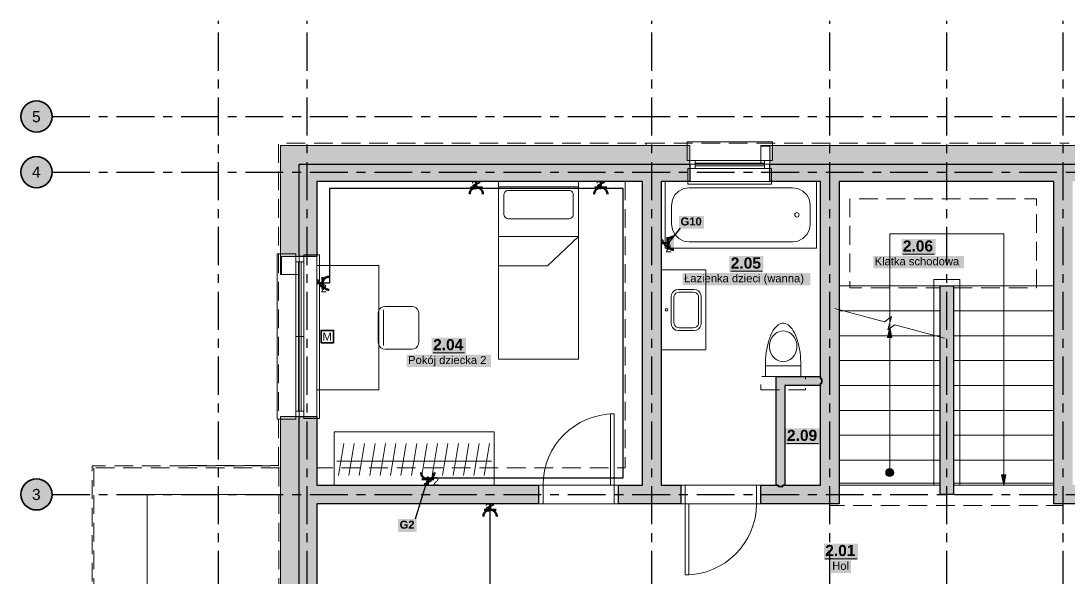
# Model space of a CAD drawing. Header units: metres. Extents: x -3.2 to 18.8, y -2.1 to 10.4.
# Drawn here: x -3.22 to 8.56, y 4.18 to 10.45 of the extents above; entities that cross this region are included whole.
import ezdxf

# ---------------------------------------------------------------- set-up
doc = ezdxf.new("R2010")
doc.units = ezdxf.units.M
doc.linetypes.add('KRESKOWA', pattern=[5.25, 4.2, -1.05])
doc.linetypes.add('PUNKTOWA', pattern=[10.5, 8.4, -1.05, 0, -1.05])
doc.layers.add('A-MASKA', color=7, linetype='Continuous', lineweight=18)
doc.layers.add('E-OPISY', color=2, linetype='Continuous', lineweight=25)
for name, color, linetype, lineweight, true_color in [('E-GNIAZDA', 1, 'Continuous', 35, 0xc00000), ('E-TRASY', 8, 'Continuous', 25, 0x606060), ('I-OSIE', 8, 'PUNKTOWA', 18, 0x7a7a7a), ('I-PODKLAD', 8, 'Continuous', 18, 0x9a9a9a), ('I-PODKLAD-SCIANY', 8, 'Continuous', 25, 0x6e6e6e), ('I-PODKLAD-WYPELN', 254, 'Continuous', 18, 0xe6e6e6), ('I-POMIESZCZENIA', 8, 'Continuous', 25, 0x4a4a4a)]:
    doc.layers.add(name, color=color, linetype=linetype, lineweight=lineweight, true_color=true_color)
doc.styles.add('PL_ARIAL', font='arial.ttf')
doc.styles.add('PL_ARIAL_B', font='arialbd.ttf')

msp = doc.modelspace()

# ---------------------------------------------------------------- hatches: boundary and pattern name
at = {"layer": 'A-MASKA', "true_color": 0xffffff}
for points in [[(4.18, 8.113), (4.462, 8.113), (4.462, 8.257), (4.18, 8.257)], [(6.681, 7.814), (7.065, 7.814), (7.065, 7.997), (6.681, 7.997)], [(4.746, 7.623), (5.129, 7.623), (5.129, 7.805), (4.746, 7.805)], [(6.364, 7.668), (7.382, 7.668), (7.382, 7.807), (6.364, 7.807)], [(4.221, 7.476), (5.654, 7.476), (5.654, 7.616), (4.221, 7.616)], [(1.399, 6.704), (1.783, 6.704), (1.783, 6.887), (1.399, 6.887)], [(1.118, 6.558), (2.064, 6.558), (2.064, 6.697), (1.118, 6.697)], [(5.378, 5.685), (5.762, 5.685), (5.762, 5.867), (5.378, 5.867)], [(1.02, 4.703), (1.23, 4.703), (1.23, 4.848), (1.02, 4.848)], [(5.808, 4.389), (6.192, 4.389), (6.192, 4.572), (5.808, 4.572)], [(5.887, 4.243), (6.113, 4.243), (6.113, 4.382), (5.887, 4.382)]]:
    msp.add_hatch(color=7, dxfattribs=at).paths.add_polyline_path(points)
at = {"layer": 'E-GNIAZDA', "true_color": 0x000000}
msp.add_hatch(color=7, dxfattribs=at).paths.add_polyline_path([(4.122, 8.025), (4.113, 8.024), (4.103, 8.022), (4.094, 8.019), (4.085, 8.015), (4.077, 8.01), (4.069, 8.003), (4.063, 7.996), (4.058, 7.987), (4.053, 7.979), (4.05, 7.969), (4.048, 7.96), (4.048, 7.95), (4.048, 7.94), (4.05, 7.931), (4.053, 7.921), (4.058, 7.913), (4.063, 7.904), (4.069, 7.897), (4.077, 7.89), (4.085, 7.885), (4.094, 7.881), (4.103, 7.878), (4.113, 7.876), (4.122, 7.875)])
at = {"layer": 'E-OPISY', "true_color": 0x000000}
for points in [[(4.077, 7.95), (4.077, 7.955), (4.075, 7.959), (4.072, 7.962), (4.069, 7.965), (4.065, 7.967), (4.06, 7.968), (4.055, 7.967), (4.051, 7.965), (4.048, 7.962), (4.045, 7.959), (4.043, 7.955), (4.042, 7.95), (4.043, 7.945), (4.045, 7.941), (4.048, 7.938), (4.051, 7.935), (4.055, 7.933), (4.06, 7.933), (4.065, 7.933), (4.069, 7.935), (4.072, 7.938), (4.075, 7.941), (4.077, 7.945)], [(1.372, 5.31), (1.371, 5.315), (1.37, 5.319), (1.367, 5.322), (1.363, 5.325), (1.359, 5.327), (1.354, 5.328), (1.35, 5.327), (1.346, 5.325), (1.342, 5.322), (1.339, 5.319), (1.337, 5.315), (1.337, 5.31), (1.337, 5.305), (1.339, 5.301), (1.342, 5.298), (1.346, 5.295), (1.35, 5.293), (1.354, 5.293), (1.359, 5.293), (1.363, 5.295), (1.367, 5.298), (1.37, 5.301), (1.371, 5.305)]]:
    msp.add_hatch(color=7, dxfattribs=at).paths.add_polyline_path(points)
at = {"layer": 'I-OSIE', "true_color": 0xffffff}
for points in [[(-2.87, 9.375), (-2.871, 9.398), (-2.876, 9.42), (-2.883, 9.442), (-2.893, 9.463), (-2.906, 9.482), (-2.921, 9.499), (-2.938, 9.514), (-2.958, 9.527), (-2.978, 9.537), (-3, 9.544), (-3.022, 9.549), (-3.045, 9.55), (-3.068, 9.549), (-3.09, 9.544), (-3.112, 9.537), (-3.132, 9.527), (-3.152, 9.514), (-3.169, 9.499), (-3.184, 9.482), (-3.197, 9.463), (-3.207, 9.442), (-3.214, 9.42), (-3.219, 9.398), (-3.22, 9.375), (-3.219, 9.352), (-3.214, 9.33), (-3.207, 9.308), (-3.197, 9.287), (-3.184, 9.268), (-3.169, 9.251), (-3.152, 9.236), (-3.132, 9.223), (-3.112, 9.213), (-3.09, 9.206), (-3.068, 9.201), (-3.045, 9.2), (-3.022, 9.201), (-3, 9.206), (-2.978, 9.213), (-2.958, 9.223), (-2.938, 9.236), (-2.921, 9.251), (-2.906, 9.268), (-2.893, 9.287), (-2.883, 9.308), (-2.876, 9.33), (-2.871, 9.352)], [(-2.87, 8.75), (-2.871, 8.773), (-2.876, 8.795), (-2.883, 8.817), (-2.893, 8.838), (-2.906, 8.857), (-2.921, 8.874), (-2.938, 8.889), (-2.958, 8.902), (-2.978, 8.912), (-3, 8.919), (-3.022, 8.924), (-3.045, 8.925), (-3.068, 8.924), (-3.09, 8.919), (-3.112, 8.912), (-3.132, 8.902), (-3.152, 8.889), (-3.169, 8.874), (-3.184, 8.857), (-3.197, 8.838), (-3.207, 8.817), (-3.214, 8.795), (-3.219, 8.773), (-3.22, 8.75), (-3.219, 8.727), (-3.214, 8.705), (-3.207, 8.683), (-3.197, 8.662), (-3.184, 8.643), (-3.169, 8.626), (-3.152, 8.611), (-3.132, 8.598), (-3.112, 8.588), (-3.09, 8.581), (-3.068, 8.576), (-3.045, 8.575), (-3.022, 8.576), (-3, 8.581), (-2.978, 8.588), (-2.958, 8.598), (-2.938, 8.611), (-2.921, 8.626), (-2.906, 8.643), (-2.893, 8.662), (-2.883, 8.683), (-2.876, 8.705), (-2.871, 8.727)], [(-2.87, 5.125), (-2.871, 5.148), (-2.876, 5.17), (-2.883, 5.192), (-2.893, 5.213), (-2.906, 5.232), (-2.921, 5.249), (-2.938, 5.264), (-2.958, 5.277), (-2.978, 5.287), (-3, 5.294), (-3.022, 5.299), (-3.045, 5.3), (-3.068, 5.299), (-3.09, 5.294), (-3.112, 5.287), (-3.132, 5.277), (-3.152, 5.264), (-3.169, 5.249), (-3.184, 5.232), (-3.197, 5.213), (-3.207, 5.192), (-3.214, 5.17), (-3.219, 5.148), (-3.22, 5.125), (-3.219, 5.102), (-3.214, 5.08), (-3.207, 5.058), (-3.197, 5.037), (-3.184, 5.018), (-3.169, 5.001), (-3.152, 4.986), (-3.132, 4.973), (-3.112, 4.963), (-3.09, 4.956), (-3.068, 4.951), (-3.045, 4.95), (-3.022, 4.951), (-3, 4.956), (-2.978, 4.963), (-2.958, 4.973), (-2.938, 4.986), (-2.921, 5.001), (-2.906, 5.018), (-2.893, 5.037), (-2.883, 5.058), (-2.876, 5.08), (-2.871, 5.102)]]:
    msp.add_hatch(color=7, dxfattribs=at).paths.add_polyline_path(points)
at = {"layer": 'I-PODKLAD-WYPELN', "true_color": 0xe4e4e4}
h = msp.add_hatch(color=7, dxfattribs=at)
h.paths.add_polyline_path([(0.105, 8.645), (0.105, 8.645), (0.105, 8.645), (0.105, 8.645), (0.105, 8.645), (0.105, 8.645), (0.105, 7.8), (0.105, 7.8), (0.105, 7.8), (-0.09, 7.8), (-0.09, 7.8), (-0.09, 7.8), (-0.09, 7.8), (-0.09, 7.8), (-0.3, 7.8), (-0.3, 7.8), (-0.3, 7.8), (-0.3, 9.05), (-0.3, 9.05), (-0.3, 9.05), (-0.3, 9.05), (4.3, 9.05), (4.3, 8.84), (4.3, 8.84), (4.3, 8.84), (4.3, 8.84), (4.3, 8.645), (4.3, 8.645), (4.3, 8.645), (3.98, 8.645), (3.98, 5.23), (4.2, 5.23), (4.2, 5.23), (4.2, 5.23), (4.2, 5.23), (4.2, 5.23), (4.2, 5.035), (4.2, 5.035), (4.2, 5.035), (4.2, 5.02), (4.2, 5.02), (4.2, 5.02), (3.5, 5.02), (3.5, 5.02), (3.5, 5.02), (3.5, 5.035), (3.5, 5.035), (3.5, 5.035), (3.5, 5.035), (3.5, 5.23), (3.5, 5.23), (3.5, 5.23), (3.5, 5.23), (3.5, 5.23), (3.77, 5.23), (3.77, 8.645)])
h.paths.add_polyline_path([(0.09, 8.66), (0.09, 8.66), (0.098, 8.652)], flags=0)
h.paths.add_polyline_path([(-0.09, 8.84), (-0.09, 8.84), (-0.09, 8.84), (-0.09, 8.84), (-0.09, 8.84), (-0.09, 8.84)], flags=0)
h.paths.add_polyline_path([(-0.09, 8.66), (-0.09, 8.66), (-0.09, 8.66), (-0.09, 8.66), (-0.09, 8.66)], flags=0)
h = msp.add_hatch(color=7, dxfattribs=at)
h.paths.add_polyline_path([(5.27, 6.45), (5.77, 6.45), (5.77, 8.645), (5.77, 8.645), (5.77, 8.645), (5.77, 8.645), (5.77, 8.645), (5.2, 8.645), (5.2, 8.645), (5.2, 8.645), (5.2, 8.84), (5.2, 8.84), (5.2, 8.84), (5.2, 8.84), (5.2, 9.05), (10.4, 9.05), (10.4, 8.84), (10.4, 8.84), (10.4, 8.84), (10.4, 8.84), (10.4, 8.645), (10.4, 8.645), (10.4, 8.645), (9.95, 8.645), (9.95, 5.23), (10.15, 5.23), (10.15, 5.23), (10.15, 5.23), (10.15, 5.23), (10.15, 5.23), (10.15, 5.035), (10.15, 5.035), (10.15, 5.035), (10.15, 5.02), (10.15, 5.02), (10.15, 5.02), (9.61, 5.02), (9.61, 5.02), (9.61, 5.02), (9.61, 5.035), (9.61, 5.035), (9.61, 5.035), (9.61, 5.035), (9.61, 5.23), (9.61, 5.23), (9.61, 5.23), (9.61, 5.23), (9.61, 5.23), (9.8, 5.23), (9.8, 8.645), (8.605, 8.645), (8.605, 5.23), (8.598, 5.223), (8.605, 5.23), (8.605, 5.23), (8.605, 5.23), (8.605, 5.23), (8.605, 5.23), (8.71, 5.23), (8.71, 5.23), (8.71, 5.23), (8.71, 5.23), (8.71, 5.23), (8.71, 5.035), (8.71, 5.035), (8.71, 5.035), (8.71, 5.02), (8.71, 5.02), (8.71, 5.02), (8.395, 5.02), (8.395, 5.02), (8.395, 5.02), (8.395, 5.02), (8.395, 8.645), (5.98, 8.645), (5.98, 8.645), (5.98, 8.645), (5.98, 5.02), (5.98, 5.02), (5.98, 5.02), (5.98, 5.02), (5.98, 5.02), (5.1, 5.02), (5.1, 5.02), (5.1, 5.02), (5.1, 5.035), (5.1, 5.035), (5.1, 5.035), (5.1, 5.035), (5.1, 5.23), (5.1, 5.23), (5.1, 5.23), (5.1, 5.23), (5.1, 5.23), (5.27, 5.23)])
h.paths.add_polyline_path([(5.77, 5.23), (5.77, 5.23), (5.77, 5.23), (5.77, 5.23), (5.77, 5.23), (5.77, 6.35), (5.37, 6.35), (5.37, 5.23), (5.77, 5.23), (5.77, 5.23), (5.77, 5.23), (5.77, 5.23)], flags=0)
h.paths.add_polyline_path([(8.59, 5.215), (8.59, 5.215), (8.59, 5.215), (8.59, 5.215), (8.59, 5.215)], flags=0)
msp.add_hatch(color=7, dxfattribs=at).paths.add_polyline_path([(7.265, 7.47), (7.265, 5.125), (7.115, 5.125), (7.115, 7.47)])
at = {"layer": 'I-PODKLAD-WYPELN', "true_color": 0xcfcfcf}
for points in [[(6.548, 7.008), (6.572, 6.891), (6.523, 6.891)], [(7.83, 5.23), (7.805, 5.347), (7.855, 5.347)]]:
    msp.add_hatch(color=7, dxfattribs=at).paths.add_polyline_path(points)
at = {"layer": 'I-PODKLAD-WYPELN', "true_color": 0xe4e4e4}
h = msp.add_hatch(color=7, dxfattribs=at)
h.paths.add_polyline_path([(0.105, 2.8), (-0.09, 2.8), (-0.09, 2.8), (-0.09, 2.8), (-0.09, 2.8), (-0.09, 2.8), (-0.3, 2.8), (-0.3, 2.8), (-0.3, 2.8), (-0.3, 6), (-0.3, 6), (-0.3, 6), (-0.09, 6), (-0.09, 6), (-0.09, 6), (-0.09, 6), (-0.09, 6), (0.105, 6), (0.105, 6), (0.105, 6), (0.105, 5.23), (0.105, 5.23), (0.105, 5.23), (0.105, 5.23), (0.105, 5.23), (2.6, 5.23), (2.6, 5.23), (2.6, 5.23), (2.6, 5.23), (2.6, 5.23), (2.6, 5.035), (2.6, 5.035), (2.6, 5.035), (2.6, 5.02), (2.6, 5.02), (2.6, 5.02), (0.105, 5.02), (0.105, 5.02), (0.105, 5.02), (0.105, 3.825), (2.6, 3.825), (2.6, 3.69), (2.6, 3.675), (0.105, 3.675), (0.105, 2.8), (0.105, 2.8)])
h.paths.add_polyline_path([(0.105, 3.81), (0.105, 3.81), (0.105, 3.81), (0.105, 3.81)], flags=0)
h.paths.add_polyline_path([(0.105, 3.69), (0.105, 3.69), (0.105, 3.69), (0.105, 3.69)], flags=0)
at = {"layer": 'I-PODKLAD-WYPELN', "true_color": 0xffffff}
msp.add_hatch(color=7, dxfattribs=at).paths.add_polyline_path([(6.592, 5.37), (6.592, 5.366), (6.592, 5.361), (6.591, 5.357), (6.589, 5.353), (6.587, 5.349), (6.585, 5.345), (6.582, 5.341), (6.579, 5.338), (6.576, 5.335), (6.573, 5.333), (6.569, 5.33), (6.565, 5.328), (6.561, 5.327), (6.556, 5.326), (6.552, 5.325), (6.548, 5.325), (6.543, 5.325), (6.539, 5.326), (6.534, 5.327), (6.53, 5.328), (6.526, 5.33), (6.522, 5.333), (6.519, 5.335), (6.516, 5.338), (6.513, 5.341), (6.51, 5.345), (6.508, 5.349), (6.506, 5.353), (6.504, 5.357), (6.503, 5.361), (6.503, 5.366), (6.503, 5.37), (6.503, 5.374), (6.503, 5.379), (6.504, 5.383), (6.506, 5.387), (6.508, 5.391), (6.51, 5.395), (6.513, 5.399), (6.516, 5.402), (6.519, 5.405), (6.522, 5.407), (6.526, 5.41), (6.53, 5.412), (6.534, 5.413), (6.539, 5.414), (6.543, 5.415), (6.548, 5.415), (6.552, 5.415), (6.556, 5.414), (6.561, 5.413), (6.565, 5.412), (6.569, 5.41), (6.573, 5.407), (6.576, 5.405), (6.579, 5.402), (6.582, 5.399), (6.585, 5.395), (6.587, 5.391), (6.589, 5.387), (6.591, 5.383), (6.592, 5.379), (6.592, 5.374)])

# ---------------------------------------------------------------- linework, layer by layer
at = {"layer": 'E-GNIAZDA', "lineweight": 35, "ltscale": 0.05}
for points in [[(1.942, 8.636), (1.858, 8.594)], [(3.342, 8.636), (3.258, 8.594)], [(3.989, 7.992), (4.031, 7.908)], [(0.114, 7.542), (0.156, 7.458)], [(1.312, 5.239), (1.396, 5.281)], [(2.096, 5.011), (2.012, 4.969)]]:
    msp.add_lwpolyline(points, dxfattribs=at)
at = {"layer": 'E-GNIAZDA', "lineweight": 50, "ltscale": 0.05}
for points in [[(1.9, 8.645), (1.9, 8.577)], [(3.3, 8.645), (3.3, 8.577)], [(1.975, 8.502), (1.974, 8.512), (1.972, 8.522), (1.969, 8.531), (1.965, 8.54), (1.96, 8.548), (1.953, 8.556), (1.946, 8.562), (1.938, 8.567), (1.929, 8.572), (1.919, 8.575), (1.91, 8.577), (1.9, 8.577), (1.89, 8.577), (1.881, 8.575), (1.871, 8.572), (1.863, 8.567), (1.854, 8.562), (1.847, 8.556), (1.84, 8.548), (1.835, 8.54), (1.831, 8.531), (1.828, 8.522), (1.826, 8.512), (1.825, 8.502)], [(1.968, 8.577), (1.833, 8.577)], [(3.375, 8.502), (3.374, 8.512), (3.372, 8.522), (3.369, 8.531), (3.365, 8.54), (3.36, 8.548), (3.353, 8.556), (3.346, 8.562), (3.337, 8.567), (3.329, 8.572), (3.319, 8.575), (3.31, 8.577), (3.3, 8.577), (3.29, 8.577), (3.281, 8.575), (3.271, 8.572), (3.262, 8.567), (3.254, 8.562), (3.247, 8.556), (3.24, 8.548), (3.235, 8.54), (3.231, 8.531), (3.228, 8.522), (3.226, 8.512), (3.225, 8.502)], [(3.367, 8.577), (3.232, 8.577)], [(4.122, 8.025), (4.113, 8.024), (4.103, 8.022), (4.094, 8.019), (4.085, 8.015), (4.077, 8.01), (4.069, 8.003), (4.063, 7.996), (4.058, 7.987), (4.053, 7.979), (4.05, 7.969), (4.048, 7.96), (4.048, 7.95), (4.048, 7.94), (4.05, 7.931), (4.053, 7.921), (4.058, 7.913), (4.063, 7.904), (4.069, 7.897), (4.077, 7.89), (4.085, 7.885), (4.094, 7.881), (4.103, 7.878), (4.113, 7.876), (4.122, 7.875)], [(4.048, 8.018), (4.048, 7.883)], [(3.98, 7.95), (4.048, 7.95)], [(0.247, 7.575), (0.238, 7.574), (0.228, 7.572), (0.219, 7.569), (0.21, 7.565), (0.202, 7.56), (0.194, 7.553), (0.188, 7.546), (0.183, 7.537), (0.178, 7.529), (0.175, 7.519), (0.173, 7.51), (0.172, 7.5), (0.173, 7.49), (0.175, 7.481), (0.178, 7.471), (0.183, 7.463), (0.188, 7.454), (0.194, 7.447), (0.202, 7.44), (0.21, 7.435), (0.219, 7.431), (0.228, 7.428), (0.238, 7.426), (0.247, 7.425)], [(0.172, 7.567), (0.172, 7.433)], [(0.105, 7.5), (0.172, 7.5)], [(1.279, 5.373), (1.28, 5.363), (1.282, 5.353), (1.285, 5.344), (1.289, 5.335), (1.295, 5.327), (1.301, 5.319), (1.309, 5.313), (1.317, 5.308), (1.326, 5.303), (1.335, 5.3), (1.345, 5.298), (1.354, 5.298), (1.364, 5.298), (1.374, 5.3), (1.383, 5.303), (1.392, 5.308), (1.4, 5.313), (1.407, 5.319), (1.414, 5.327), (1.419, 5.335), (1.424, 5.344), (1.427, 5.353), (1.429, 5.363), (1.429, 5.373)], [(1.287, 5.298), (1.422, 5.298)], [(1.354, 5.23), (1.354, 5.298)], [(2.129, 4.877), (2.129, 4.887), (2.127, 4.897), (2.123, 4.906), (2.119, 4.915), (2.114, 4.923), (2.107, 4.931), (2.1, 4.937), (2.092, 4.942), (2.083, 4.947), (2.074, 4.95), (2.064, 4.952), (2.054, 4.952), (2.044, 4.952), (2.035, 4.95), (2.025, 4.947), (2.017, 4.942), (2.009, 4.937), (2.001, 4.931), (1.995, 4.923), (1.989, 4.915), (1.985, 4.906), (1.982, 4.897), (1.98, 4.887), (1.979, 4.877)], [(2.122, 4.952), (1.987, 4.952)], [(2.054, 5.02), (2.054, 4.952)]]:
    msp.add_lwpolyline(points, dxfattribs=at)
at = {"layer": 'E-GNIAZDA', "lineweight": 35, "ltscale": 0.05}
msp.add_lwpolyline([(0.155, 6.83), (0.295, 6.83), (0.295, 6.97), (0.155, 6.97)], close=True, dxfattribs=at)
at = {"layer": 'E-OPISY', "lineweight": 25, "ltscale": 0.05}
for points in [[(4.06, 7.95), (4.197, 8.118)], [(1.354, 5.31), (1.212, 4.848)]]:
    msp.add_lwpolyline(points, dxfattribs=at)
at = {"layer": 'E-TRASY', "linetype": 'Continuous', "lineweight": 25, "ltscale": 0.05, "flags": 128}
for points in [[(1.9, 8.565), (0.25, 8.565), (0.25, 7.5), (0.185, 7.5)], [(1.354, 5.31), (3.55, 5.31), (3.55, 8.565), (3.3, 8.565)], [(3.3, 8.565), (1.9, 8.565)], [(10.838, 3.905), (2.054, 3.905), (2.054, 4.94)]]:
    msp.add_lwpolyline(points, dxfattribs=at)
at = {"layer": 'I-OSIE', "linetype": 'PUNKTOWA', "lineweight": 25, "ltscale": 0.051044, "flags": 128}
for points in [[(-1, -1.77), (-1, 10.45)], [(0, -1.77), (0, 10.45)], [(3.875, -1.77), (3.875, 10.45)], [(5.875, -1.77), (5.875, 10.45)], [(7.19, -1.77), (7.19, 10.45)], [(8.5, -1.77), (8.5, 10.45)]]:
    msp.add_lwpolyline(points, dxfattribs=at)
at = {"layer": 'I-OSIE', "linetype": 'PUNKTOWA', "lineweight": 25, "ltscale": 0.050584, "flags": 128}
for points in [[(-2.87, 9.375), (18.8, 9.375)], [(-2.87, 8.75), (18.8, 8.75)], [(-2.87, 5.125), (18.8, 5.125)]]:
    msp.add_lwpolyline(points, dxfattribs=at)
at = {"layer": 'I-OSIE', "linetype": 'Continuous', "lineweight": 35, "ltscale": 0.05}
for centre in [(-3.045, 9.375), (-3.045, 8.75), (-3.045, 5.125)]:
    msp.add_circle(centre, 0.175, dxfattribs=at)
at = {"layer": 'I-PODKLAD', "linetype": 'KRESKOWA', "lineweight": 13, "ltscale": 0.05, "flags": 128}
for points in [[(-0.325, 5.446), (-0.325, 9.075), (3.81, 9.075), (3.81, 9.05)], [(3.811, 9.075), (8.565, 9.075)], [(3.575, 8.645), (3.575, 5.425), (0.105, 5.425)], [(7.266, 7.45), (8.2, 7.45), (8.2, 8.45), (6.1, 8.45), (6.1, 7.45), (7.114, 7.45)], [(7.044, 7.47), (7.044, 7.541)], [(7.044, 7.541), (7.336, 7.541)], [(7.044, 6.71), (7.044, 7.47)], [(7.336, 7.541), (7.336, 7.47)], [(7.336, 7.47), (7.336, 5.23)], [(-2.4, 5.425), (-2.4, -1.3), (-0.3, -1.3), (-0.3, -1.32), (-2.42, -1.32), (-2.42, 5.445), (-0.32, 5.445), (-0.32, 5.425), (-2.4, 5.425)], [(-1.335, 5.446), (-1.335, 5.45), (-0.326, 5.45)], [(-0.32, 5.425), (-0.32, 2.8)], [(5.981, 5.25), (7.114, 5.25)], [(7.266, 5.25), (8.395, 5.25)], [(8.5, 5.019), (8.5, 5), (5.875, 5)]]:
    msp.add_lwpolyline(points, dxfattribs=at)
at = {"layer": 'I-PODKLAD', "lineweight": 18, "ltscale": 0.05}
for points in [[(5.23, 8.88), (4.27, 8.88), (4.27, 9.09), (5.23, 9.09)], [(5.2, 8.79), (4.3, 8.79), (4.3, 8.88), (5.2, 8.88)], [(5.22, 8.79), (4.28, 8.79), (4.28, 8.615), (5.22, 8.615)], [(5.725, 8.645), (4.025, 8.645), (4.025, 7.895), (5.725, 7.895)], [(4.295, 8.575), (4.233, 8.565), (4.177, 8.537), (4.133, 8.493), (4.105, 8.437), (4.095, 8.375), (4.095, 8.165), (4.105, 8.103), (4.133, 8.047), (4.177, 8.003), (4.233, 7.975), (4.295, 7.965), (5.455, 7.965), (5.517, 7.975), (5.573, 8.003), (5.617, 8.047), (5.645, 8.103), (5.655, 8.165), (5.655, 8.375), (5.645, 8.437), (5.617, 8.493), (5.573, 8.537), (5.517, 8.565), (5.455, 8.575)], [(-0.13, 7.83), (-0.13, 5.97), (-0.34, 5.97), (-0.34, 7.83)], [(-0.04, 7.8), (-0.04, 6), (-0.13, 6), (-0.13, 7.8)], [(-0.04, 7.82), (-0.04, 5.98), (0.135, 5.98), (0.135, 7.82)], [(3.98, 7.65), (3.98, 6.75), (4.48, 6.75), (4.48, 7.65)], [(4.09, 7.05), (4.094, 7.025), (4.105, 7.003), (4.123, 6.985), (4.145, 6.974), (4.17, 6.97), (4.35, 6.97), (4.375, 6.974), (4.397, 6.985), (4.415, 7.003), (4.426, 7.025), (4.43, 7.05), (4.43, 7.35), (4.426, 7.375), (4.415, 7.397), (4.397, 7.415), (4.375, 7.426), (4.35, 7.43), (4.17, 7.43), (4.145, 7.426), (4.123, 7.415), (4.105, 7.397), (4.094, 7.375), (4.09, 7.35)], [(4.12, 7.06), (4.123, 7.041), (4.131, 7.025), (4.145, 7.011), (4.161, 7.003), (4.18, 7), (4.34, 7), (4.359, 7.003), (4.375, 7.011), (4.389, 7.025), (4.397, 7.041), (4.4, 7.06), (4.4, 7.34), (4.397, 7.359), (4.389, 7.375), (4.375, 7.389), (4.359, 7.397), (4.34, 7.4), (4.18, 7.4), (4.161, 7.397), (4.145, 7.389), (4.131, 7.375), (4.123, 7.359), (4.12, 7.34)], [(5.505, 6.791), (5.503, 6.818), (5.497, 6.844), (5.488, 6.869), (5.475, 6.892), (5.46, 6.913), (5.441, 6.931), (5.42, 6.945), (5.398, 6.955), (5.374, 6.961), (5.35, 6.964), (5.326, 6.961), (5.302, 6.955), (5.28, 6.945), (5.259, 6.931), (5.24, 6.913), (5.225, 6.892), (5.212, 6.869), (5.203, 6.844), (5.197, 6.818), (5.195, 6.791), (5.197, 6.764), (5.203, 6.737), (5.212, 6.712), (5.225, 6.689), (5.24, 6.669), (5.259, 6.651), (5.28, 6.637), (5.302, 6.626), (5.326, 6.62), (5.35, 6.618), (5.374, 6.62), (5.398, 6.626), (5.42, 6.637), (5.441, 6.651), (5.46, 6.669), (5.475, 6.689), (5.488, 6.712), (5.497, 6.737), (5.503, 6.764)], [(5.15, 6.45), (5.55, 6.45), (5.55, 6.57), (5.15, 6.57)], [(3.45, 5.23), (3.45, 6.03), (3.41, 6.03), (3.41, 5.23)], [(2.6, 5.23), (2.65, 5.23), (2.65, 5.02), (2.6, 5.02)], [(3.5, 5.23), (3.45, 5.23), (3.45, 5.02), (3.5, 5.02)], [(4.2, 5.02), (4.25, 5.02), (4.25, 5.23), (4.2, 5.23)], [(5.1, 5.02), (5.05, 5.02), (5.05, 5.23), (5.1, 5.23)], [(4.25, 5.02), (4.25, 4.22), (4.29, 4.22), (4.29, 5.02)]]:
    msp.add_lwpolyline(points, close=True, dxfattribs=at)
at = {"layer": 'I-PODKLAD', "lineweight": 13, "ltscale": 0.05}
for points in [[(5.1, 9.04), (5.1, 9.05), (5.199, 9.05)], [(5.199, 8.84), (5.1, 8.84), (5.1, 9.04), (5.199, 9.04)], [(4.301, 8.84), (5.099, 8.84)], [(4.301, 8.645), (5.199, 8.645)], [(6.548, 6.91), (6.548, 7.47), (6.548, 8.057), (7.83, 8.057), (7.83, 7.47), (7.83, 5.23)], [(-0.29, 7.6), (-0.3, 7.6), (-0.3, 7.8)], [(-0.09, 7.8), (-0.09, 7.6), (-0.29, 7.6), (-0.29, 7.8)], [(0.105, 6), (0.105, 7.8)], [(-0.09, 6), (-0.09, 7.599)], [(5.98, 7.47), (7.115, 7.47)], [(7.044, 7.47), (7.044, 7.541)], [(7.044, 7.541), (7.336, 7.541)], [(7.044, 5.23), (7.044, 7.47)], [(8.395, 7.47), (7.265, 7.47)], [(7.336, 7.541), (7.336, 7.47)], [(7.336, 7.47), (7.336, 5.23)], [(7.163, 6.883), (6.605, 7.034), (6.527, 6.975), (6.568, 7.125), (6.49, 7.066), (5.932, 7.217)], [(5.98, 7.19), (7.115, 7.19)], [(8.395, 7.19), (7.265, 7.19)], [(6.548, 5.37), (6.548, 7.008)], [(7.115, 6.91), (5.98, 6.91)], [(8.395, 6.91), (7.265, 6.91)], [(5.98, 6.63), (7.115, 6.63)], [(7.044, 5.27), (7.044, 6.71)], [(8.395, 6.63), (7.265, 6.63)], [(5.98, 6.35), (7.115, 6.35)], [(8.395, 6.35), (7.265, 6.35)], [(5.98, 6.07), (7.115, 6.07)], [(8.395, 6.07), (7.265, 6.07)], [(5.98, 5.79), (7.115, 5.79)], [(8.395, 5.79), (7.265, 5.79)], [(5.98, 5.51), (7.115, 5.51)], [(8.395, 5.51), (7.265, 5.51)], [(3.499, 5.23), (2.6, 5.23)], [(5.099, 5.23), (4.2, 5.23)], [(5.981, 5.25), (7.114, 5.25)], [(5.981, 5.23), (7.114, 5.23)], [(5.98, 5.23), (7.115, 5.23)], [(7.044, 5.23), (7.044, 5.27)], [(7.266, 5.25), (8.395, 5.25)], [(7.266, 5.23), (8.395, 5.23)], [(3.599, -1.3), (-1.8, -1.3), (-1.8, 5.125), (-0.3, 5.125)], [(2.6, 5.02), (3.499, 5.02)], [(4.2, 5.02), (5.099, 5.02)]]:
    msp.add_lwpolyline(points, dxfattribs=at)
at = {"layer": 'I-PODKLAD', "lineweight": 18, "ltscale": 0.05}
for points in [[(4.36, 8.79), (4.36, 8.88)], [(5.14, 8.851), (4.36, 8.851)], [(5.14, 8.79), (5.14, 8.88)], [(5.14, 8.819), (4.36, 8.819)], [(-0.04, 7.74), (-0.13, 7.74)], [(-0.101, 7.74), (-0.101, 6.06)], [(-0.069, 7.74), (-0.069, 6.06)], [(5.55, 6.57), (5.549, 6.609), (5.547, 6.647), (5.544, 6.685), (5.54, 6.722), (5.534, 6.758), (5.527, 6.793), (5.519, 6.827), (5.51, 6.858), (5.5, 6.888), (5.489, 6.916), (5.476, 6.942), (5.464, 6.965), (5.45, 6.986), (5.436, 7.004), (5.421, 7.019), (5.406, 7.031), (5.39, 7.04), (5.374, 7.047), (5.358, 7.05), (5.342, 7.05), (5.326, 7.047), (5.31, 7.04), (5.294, 7.031), (5.279, 7.019), (5.264, 7.004), (5.25, 6.986), (5.236, 6.965), (5.224, 6.942), (5.211, 6.916), (5.2, 6.888), (5.19, 6.858), (5.181, 6.827), (5.173, 6.793), (5.166, 6.758), (5.16, 6.722), (5.156, 6.685), (5.153, 6.647), (5.151, 6.609), (5.15, 6.57)], [(-0.04, 6.9), (-0.13, 6.9)], [(-0.04, 6.06), (-0.13, 6.06)]]:
    msp.add_lwpolyline(points, dxfattribs=at)
at = {"layer": 'I-PODKLAD', "lineweight": 13, "ltscale": 0.05, "true_color": 0xb8b8b8}
for points in [[(3.05, 8.645), (2.15, 8.645), (2.15, 6.645), (3.05, 6.645)], [(2.26, 8.545), (2.245, 8.543), (2.231, 8.535), (2.22, 8.524), (2.212, 8.51), (2.21, 8.495), (2.21, 8.275), (2.212, 8.26), (2.22, 8.246), (2.231, 8.235), (2.245, 8.227), (2.26, 8.225), (2.94, 8.225), (2.955, 8.227), (2.969, 8.235), (2.98, 8.246), (2.988, 8.26), (2.99, 8.275), (2.99, 8.495), (2.988, 8.51), (2.98, 8.524), (2.969, 8.535), (2.955, 8.543), (2.94, 8.545)], [(0.105, 7.7), (0.105, 6.3), (0.805, 6.3), (0.805, 7.7)], [(1.255, 7.16), (1.251, 7.185), (1.24, 7.207), (1.222, 7.225), (1.2, 7.236), (1.175, 7.24), (0.875, 7.24), (0.85, 7.236), (0.828, 7.225), (0.81, 7.207), (0.799, 7.185), (0.795, 7.16), (0.795, 6.84), (0.799, 6.815), (0.81, 6.793), (0.828, 6.775), (0.85, 6.764), (0.875, 6.76), (1.175, 6.76), (1.2, 6.764), (1.222, 6.775), (1.24, 6.793), (1.251, 6.815), (1.255, 6.84)], [(0.3, 5.23), (2.1, 5.23), (2.1, 5.83), (0.3, 5.83)]]:
    msp.add_lwpolyline(points, close=True, dxfattribs=at)
for points in [[(3.05, 8.585), (2.15, 8.585)], [(3.05, 8.025), (2.15, 8.025)], [(3.05, 8.025), (2.7, 7.695), (2.15, 7.695)], [(0.855, 6.8), (0.855, 7.2)], [(0.35, 5.338), (0.41, 5.698)], [(0.467, 5.338), (0.527, 5.698)], [(0.584, 5.338), (0.644, 5.698)], [(0.701, 5.338), (0.761, 5.698)], [(0.819, 5.338), (0.879, 5.698)], [(0.936, 5.338), (0.996, 5.698)], [(1.053, 5.338), (1.113, 5.698)], [(1.17, 5.338), (1.23, 5.698)], [(1.287, 5.338), (1.347, 5.698)], [(1.404, 5.338), (1.464, 5.698)], [(1.521, 5.338), (1.581, 5.698)], [(1.639, 5.338), (1.699, 5.698)], [(1.756, 5.338), (1.816, 5.698)], [(1.873, 5.338), (1.933, 5.698)], [(1.99, 5.338), (2.05, 5.698)], [(0.33, 5.5), (2.07, 5.5)]]:
    msp.add_lwpolyline(points, dxfattribs=at)
at = {"layer": 'I-PODKLAD', "lineweight": 13, "ltscale": 0.05}
for points in [[(6.548, 7.008), (6.572, 6.891), (6.523, 6.891)], [(7.83, 5.23), (7.805, 5.347), (7.855, 5.347)]]:
    msp.add_lwpolyline(points, close=True, dxfattribs=at)
at = {"layer": 'I-PODKLAD', "linetype": 'KRESKOWA', "lineweight": 18, "ltscale": 0.05, "flags": 128}
msp.add_lwpolyline([(5.1, 6.3), (5.6, 6.3), (5.6, 6.45), (5.1, 6.45)], close=True, dxfattribs=at)
at = {"layer": 'I-PODKLAD', "lineweight": 13, "ltscale": 0.05}
for centre, radius in [((5.505, 8.27), 0.025), ((4.04, 7.2), 0.015), ((6.548, 5.37), 0.045)]:
    msp.add_circle(centre, radius, dxfattribs=at)
for centre, start, end in [((3.45, 5.23), -270, -180), ((4.25, 5.02), -90, 0)]:
    msp.add_arc(centre, 0.8, start, end, dxfattribs=at)
at = {"layer": 'I-PODKLAD-SCIANY', "lineweight": 13, "ltscale": 0.05}
for points in [[(-0.3, 7.8), (-0.3, 7.8), (-0.3, 7.8), (-0.3, 9.05), (-0.3, 9.05), (-0.3, 9.05), (4.3, 9.05), (4.3, 9.05), (4.3, 9.05), (4.3, 8.84), (4.3, 8.84), (4.3, 8.84), (-0.09, 8.84), (-0.09, 8.84), (-0.09, 8.84), (-0.09, 8.84), (-0.09, 8.84), (-0.09, 8.84), (-0.09, 8.84), (-0.09, 8.84), (-0.09, 8.84), (-0.09, 8.84), (-0.09, 8.84), (-0.09, 8.84), (-0.09, 8.84), (-0.09, 8.84), (-0.09, 8.84), (-0.09, 8.84), (-0.09, 8.84), (-0.09, 7.8), (-0.09, 7.8), (-0.09, 7.8), (-0.3, 7.8)], [(5.2, 8.84), (5.2, 8.84), (5.2, 9.05), (5.2, 9.05), (5.2, 9.05), (10.4, 9.05), (10.4, 9.05), (10.4, 9.05), (10.4, 8.84), (10.4, 8.84), (10.4, 8.84), (5.2, 8.84)], [(-0.3, 6), (-0.3, 6), (-0.3, 6), (-0.09, 6), (-0.09, 6), (-0.09, 6), (-0.09, 2.8), (-0.09, 2.8), (-0.09, 2.8), (-0.09, 2.8), (-0.3, 2.8), (-0.3, 2.8), (-0.3, 2.8), (-0.3, 2.8), (-0.3, 6)]]:
    msp.add_lwpolyline(points, close=True, dxfattribs=at)
at = {"layer": 'I-PODKLAD-SCIANY', "lineweight": 25, "ltscale": 0.05}
for points in [[(-0.09, 7.8), (-0.09, 7.8), (-0.09, 8.84), (-0.09, 8.84), (-0.09, 8.84), (-0.09, 8.84), (4.3, 8.84), (4.3, 8.84), (4.3, 8.84), (4.3, 8.84), (4.3, 8.645), (4.3, 8.645), (4.3, 8.645), (4.3, 8.645), (3.98, 8.645), (3.98, 8.645), (3.98, 8.645), (3.98, 8.645), (3.98, 8.645), (3.98, 8.645), (3.98, 8.645), (3.98, 8.645), (3.98, 8.645), (3.98, 8.645), (3.98, 8.645), (3.98, 8.645), (3.98, 8.645), (3.98, 8.645), (3.98, 8.645), (3.98, 8.645), (3.98, 8.645), (3.98, 5.23), (3.98, 5.23), (3.98, 5.23), (3.98, 5.23), (3.98, 5.23), (3.98, 5.23), (3.98, 5.23), (3.98, 5.23), (3.98, 5.23), (3.98, 5.23), (3.98, 5.23), (3.98, 5.23), (3.98, 5.23), (3.98, 5.23), (3.98, 5.23), (3.98, 5.23), (3.98, 5.23), (4.2, 5.23), (4.2, 5.23), (4.2, 5.23), (4.2, 5.23), (4.2, 5.23), (4.2, 5.02), (4.2, 5.02), (4.2, 5.02), (3.5, 5.02), (3.5, 5.02), (3.5, 5.02), (3.5, 5.02), (3.5, 5.035), (3.5, 5.035), (3.5, 5.23), (3.5, 5.23), (3.5, 5.23), (3.5, 5.23), (3.5, 5.23), (3.77, 5.23), (3.77, 5.23), (3.77, 5.23), (3.77, 5.23), (3.77, 5.23), (3.77, 5.23), (3.77, 5.23), (3.77, 5.23), (3.77, 5.23), (3.77, 5.23), (3.77, 5.23), (3.77, 5.23), (3.77, 5.23), (3.77, 5.23), (3.77, 5.23), (3.77, 5.23), (3.77, 5.23), (3.77, 8.645), (3.77, 8.645), (3.77, 8.645), (3.77, 8.645), (3.77, 8.645), (3.77, 8.645), (3.77, 8.645), (3.77, 8.645), (3.77, 8.645), (3.77, 8.645), (3.77, 8.645), (3.77, 8.645), (3.77, 8.645), (3.77, 8.645), (3.77, 8.645), (3.77, 8.645), (3.77, 8.645), (0.105, 8.645), (0.105, 8.645), (0.105, 8.645), (0.105, 8.645), (0.105, 8.645), (0.105, 8.645), (0.105, 8.645), (0.105, 8.645), (0.105, 8.645), (0.105, 8.645), (0.105, 8.645), (0.105, 8.645), (0.105, 8.645), (0.105, 8.645), (0.105, 8.645), (0.105, 8.645), (0.105, 8.645), (0.105, 7.8), (0.105, 7.8), (0.105, 7.8), (-0.09, 7.8)], [(7.115, 5.125), (7.115, 5.125), (7.115, 7.47), (7.115, 7.47), (7.115, 7.47), (7.265, 7.47), (7.265, 7.47), (7.265, 7.47), (7.265, 5.125), (7.265, 5.125), (7.265, 5.125), (7.115, 5.125)], [(5.27, 5.23), (5.27, 5.23), (5.27, 6.45), (5.27, 6.45), (5.27, 6.45), (5.77, 6.45), (5.77, 6.45), (5.77, 6.45), (5.77, 6.425), (5.77, 6.425), (5.77, 6.425), (5.77, 6.425), (5.77, 6.425), (5.77, 6.425), (5.77, 6.425), (5.77, 6.425), (5.77, 6.425), (5.77, 6.425), (5.77, 6.425), (5.77, 6.425), (5.77, 6.425), (5.77, 6.425), (5.77, 6.425), (5.77, 6.425), (5.77, 6.425), (5.785, 6.425), (5.785, 6.425), (5.785, 6.425), (5.785, 6.375), (5.785, 6.375), (5.785, 6.375), (5.77, 6.375), (5.77, 6.375), (5.77, 6.375), (5.77, 6.375), (5.77, 6.375), (5.77, 6.375), (5.77, 6.375), (5.77, 6.375), (5.77, 6.375), (5.77, 6.375), (5.77, 6.375), (5.77, 6.375), (5.77, 6.375), (5.77, 6.375), (5.77, 6.375), (5.77, 6.375), (5.77, 6.375), (5.77, 6.35), (5.77, 6.35), (5.77, 6.35), (5.37, 6.35), (5.37, 6.35), (5.37, 6.35), (5.37, 6.35), (5.37, 6.35), (5.37, 6.35), (5.37, 6.35), (5.37, 6.35), (5.37, 6.35), (5.37, 6.35), (5.37, 6.35), (5.37, 6.35), (5.37, 6.35), (5.37, 6.35), (5.37, 6.35), (5.37, 6.35), (5.37, 6.35), (5.37, 5.23), (5.37, 5.23), (5.37, 5.23), (5.345, 5.23), (5.345, 5.23), (5.345, 5.23), (5.345, 5.23), (5.345, 5.23), (5.345, 5.23), (5.345, 5.23), (5.345, 5.23), (5.345, 5.23), (5.345, 5.23), (5.345, 5.23), (5.345, 5.23), (5.345, 5.23), (5.345, 5.23), (5.345, 5.23), (5.345, 5.23), (5.345, 5.23), (5.345, 5.215), (5.345, 5.215), (5.345, 5.215), (5.295, 5.215), (5.295, 5.215), (5.295, 5.215), (5.295, 5.23), (5.295, 5.23), (5.295, 5.23), (5.295, 5.23), (5.295, 5.23), (5.295, 5.23), (5.295, 5.23), (5.295, 5.23), (5.295, 5.23), (5.295, 5.23), (5.295, 5.23), (5.295, 5.23), (5.295, 5.23), (5.295, 5.23), (5.295, 5.23), (5.295, 5.23), (5.295, 5.23), (5.27, 5.23)]]:
    msp.add_lwpolyline(points, close=True, dxfattribs=at)
for points in [[(8.71, 5.02), (8.395, 5.02), (8.395, 5.02), (8.395, 5.02), (8.395, 8.645), (8.395, 8.645), (8.395, 8.645), (8.395, 8.645), (8.395, 8.645), (8.395, 8.645), (8.395, 8.645), (8.395, 8.645), (8.395, 8.645), (8.395, 8.645), (8.395, 8.645), (8.395, 8.645), (8.395, 8.645), (8.395, 8.645), (8.395, 8.645), (8.395, 8.645), (8.395, 8.645), (5.98, 8.645), (5.98, 8.645), (5.98, 8.645), (5.98, 8.645), (5.98, 8.645), (5.98, 8.645), (5.98, 8.645), (5.98, 8.645), (5.98, 8.645), (5.98, 8.645), (5.98, 8.645), (5.98, 8.645), (5.98, 8.645), (5.98, 8.645), (5.98, 8.645), (5.98, 8.645), (5.98, 8.645), (5.98, 5.02), (5.98, 5.02), (5.98, 5.02), (5.98, 5.02), (5.98, 5.02), (5.1, 5.02), (5.1, 5.02), (5.1, 5.02), (5.1, 5.035), (5.1, 5.035), (5.1, 5.23), (5.1, 5.23), (5.1, 5.23), (5.1, 5.23), (5.1, 5.23), (5.295, 5.23), (5.295, 5.23), (5.295, 5.23), (5.295, 5.23), (5.295, 5.23), (5.295, 5.215), (5.295, 5.215), (5.295, 5.215), (5.295, 5.215), (5.295, 5.215), (5.295, 5.215), (5.295, 5.215), (5.295, 5.215), (5.295, 5.215), (5.295, 5.215), (5.295, 5.215), (5.295, 5.215), (5.295, 5.215), (5.295, 5.215), (5.295, 5.215), (5.295, 5.215), (5.295, 5.215), (5.345, 5.215), (5.345, 5.215), (5.345, 5.215), (5.345, 5.215), (5.345, 5.215), (5.345, 5.215), (5.345, 5.215), (5.345, 5.215), (5.345, 5.215), (5.345, 5.215), (5.345, 5.215), (5.345, 5.215), (5.345, 5.215), (5.345, 5.215), (5.345, 5.215), (5.345, 5.215), (5.345, 5.215), (5.345, 5.23), (5.345, 5.23), (5.345, 5.23), (5.345, 5.23), (5.345, 5.23), (5.77, 5.23), (5.77, 5.23), (5.77, 5.23), (5.77, 5.23), (5.77, 5.23), (5.77, 5.23), (5.77, 5.23), (5.77, 5.23), (5.77, 5.23), (5.77, 5.23), (5.77, 5.23), (5.77, 5.23), (5.77, 5.23), (5.77, 5.23), (5.77, 5.23), (5.77, 5.23), (5.77, 5.23), (5.77, 6.375), (5.77, 6.375), (5.77, 6.375), (5.77, 6.375), (5.77, 6.375), (5.785, 6.375), (5.785, 6.375), (5.785, 6.375), (5.785, 6.375), (5.785, 6.375), (5.785, 6.375), (5.785, 6.375), (5.785, 6.375), (5.785, 6.375), (5.785, 6.375), (5.785, 6.375), (5.785, 6.375), (5.785, 6.375), (5.785, 6.375), (5.785, 6.375), (5.785, 6.375), (5.785, 6.375), (5.785, 6.425), (5.785, 6.425), (5.785, 6.425), (5.785, 6.425), (5.785, 6.425), (5.785, 6.425), (5.785, 6.425), (5.785, 6.425), (5.785, 6.425), (5.785, 6.425), (5.785, 6.425), (5.785, 6.425), (5.785, 6.425), (5.785, 6.425), (5.785, 6.425), (5.785, 6.425), (5.785, 6.425), (5.77, 6.425), (5.77, 6.425), (5.77, 6.425), (5.77, 6.425), (5.77, 6.425), (5.77, 8.645), (5.77, 8.645), (5.77, 8.645), (5.77, 8.645), (5.77, 8.645), (5.77, 8.645), (5.77, 8.645), (5.77, 8.645), (5.77, 8.645), (5.77, 8.645), (5.77, 8.645), (5.77, 8.645), (5.77, 8.645), (5.77, 8.645), (5.77, 8.645), (5.77, 8.645), (5.77, 8.645), (5.2, 8.645), (5.2, 8.645), (5.2, 8.645), (5.2, 8.645), (5.2, 8.84), (5.2, 8.84), (5.2, 8.84), (5.2, 8.84), (10.4, 8.84)], [(-0.09, 2.8), (-0.09, 6), (-0.09, 6), (-0.09, 6), (0.105, 6), (0.105, 6), (0.105, 6), (0.105, 5.23), (0.105, 5.23), (0.105, 5.23), (0.105, 5.23), (0.105, 5.23), (0.105, 5.23), (0.105, 5.23), (0.105, 5.23), (0.105, 5.23), (0.105, 5.23), (0.105, 5.23), (0.105, 5.23), (0.105, 5.23), (0.105, 5.23), (0.105, 5.23), (0.105, 5.23), (0.105, 5.23), (2.6, 5.23), (2.6, 5.23), (2.6, 5.23), (2.6, 5.23), (2.6, 5.23), (2.6, 5.02), (2.6, 5.02), (2.6, 5.02), (0.105, 5.02), (0.105, 5.02), (0.105, 5.02), (0.105, 5.02), (0.105, 5.02), (0.105, 5.02), (0.105, 5.02), (0.105, 5.02), (0.105, 5.02), (0.105, 5.02), (0.105, 5.02), (0.105, 5.02), (0.105, 5.02), (0.105, 5.02), (0.105, 5.02), (0.105, 5.02), (0.105, 5.02), (0.105, 3.81)]]:
    msp.add_lwpolyline(points, dxfattribs=at)
at = {"layer": 'I-POMIESZCZENIA', "lineweight": 18, "ltscale": 0.05}
for points in [[(6.696, 7.827), (7.05, 7.827)], [(4.761, 7.635), (5.114, 7.635)], [(1.414, 6.717), (1.768, 6.717)], [(5.393, 5.697), (5.747, 5.697)], [(5.823, 4.402), (6.177, 4.402)]]:
    msp.add_lwpolyline(points, dxfattribs=at)

# ---------------------------------------------------------------- texts
at = {"layer": 'E-GNIAZDA', "style": 'PL_ARIAL'}
for s, p in [('2', (1.843, 8.555)), ('2', (3.243, 8.555)), ('2', (4.025, 7.848)), ('2', (0.15, 7.398)), ('M', (0.171, 6.855)), ('2', (1.411, 5.23)), ('2', (1.997, 4.93))]:
    msp.add_text(s, height=0.09, dxfattribs=at).set_placement(p)
at = {"layer": 'E-OPISY', "style": 'PL_ARIAL_B'}
for s, p in [('G10', (4.197, 8.15)), ('G2', (1.038, 4.74))]:
    msp.add_text(s, height=0.09, dxfattribs=at).set_placement(p)
at = {"layer": 'I-OSIE', "style": 'PL_ARIAL'}
for s, p in [('5', (-3.096, 9.312)), ('4', (-3.096, 8.688)), ('3', (-3.096, 5.062))]:
    msp.add_text(s, height=0.125, dxfattribs=at).set_placement(p)
at = {"layer": 'I-POMIESZCZENIA'}
for s, height, style, p in [('2.06', 0.125, 'PL_ARIAL_B', (6.696, 7.857)), ('2.05', 0.125, 'PL_ARIAL_B', (4.761, 7.665)), ('Klatka schodowa', 0.09, 'PL_ARIAL', (6.379, 7.702)), ('Łazienka dzieci (wanna)', 0.09, 'PL_ARIAL', (4.236, 7.511)), ('2.04', 0.125, 'PL_ARIAL_B', (1.414, 6.747)), ('Pokój dziecka 2', 0.09, 'PL_ARIAL', (1.133, 6.592)), ('2.09', 0.125, 'PL_ARIAL_B', (5.393, 5.727)), ('2.01', 0.125, 'PL_ARIAL_B', (5.823, 4.432)), ('Hol', 0.09, 'PL_ARIAL', (5.902, 4.277))]:
    msp.add_text(s, height=height, dxfattribs=dict(at, style=style)).set_placement(p)

doc.saveas('drawing.dxf')
